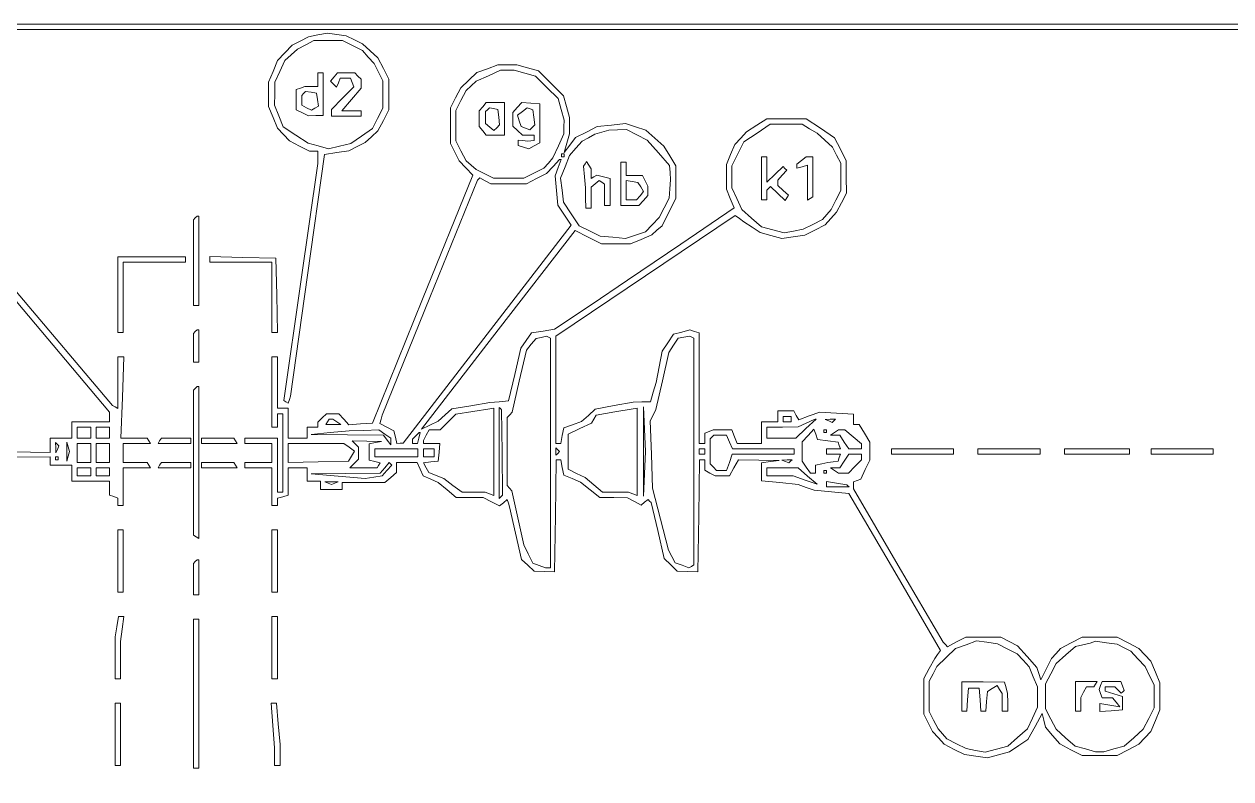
# Paper-space layout 'AN-03-DGE-012' of a CAD drawing. Header units: metres, sheet in millimetres. Extents: x 12 to 193, y 4 to 291.
# Drawn here: x 63.7 to 119, y 235.5 to 270.2 of the extents above; entities that cross this region are included whole.
import ezdxf

# ---------------------------------------------------------------- set-up
doc = ezdxf.new("R2010")
doc.units = ezdxf.units.M
doc.layers.add('DGE_CONTORNOS', color=7, linetype='Continuous', lineweight=0)
doc.layers.add('DGE_DATOS', color=7, linetype='Continuous', lineweight=0)

# ---------------------------------------------------------------- blocks, each defined once
blk = doc.blocks.new('LP_REF_DGE_MT_012')
at = {"layer": 'DGE_CONTORNOS'}
for points in [[(28.998, 147.435), (28.998, 24.711), (110.963, 24.711), (192.928, 24.711), (192.928, 147.435), (192.928, 270.159), (110.963, 270.159), (28.998, 270.159)], [(192.68, 188.632), (192.68, 107.354), (186.475, 107.354), (180.27, 107.354), (180.27, 105.555), (180.27, 103.756), (111.397, 103.756), (42.524, 103.756), (42.524, 186.833), (42.524, 269.911), (117.602, 269.911), (192.68, 269.911)], [(77.147, 269.664), (76.713, 269.583), (76.34, 269.385), (75.968, 269.188), (75.633, 268.836), (75.299, 268.483), (75.092, 267.988), (74.885, 267.492), (74.885, 266.932), (74.885, 266.373), (75.091, 265.879), (75.297, 265.385), (75.571, 265.092), (75.844, 264.799), (76.304, 264.563), (76.765, 264.327), (76.956, 264.327), (77.147, 264.327), (77.143, 264.047), (77.139, 263.768), (76.357, 258.334), (75.576, 252.899), (75.68, 252.835), (75.784, 252.771), (75.837, 252.934), (75.89, 253.096), (76.67, 258.64), (77.45, 264.183), (78.011, 264.267), (78.571, 264.351), (78.945, 264.539), (79.319, 264.728), (79.61, 264.993), (79.901, 265.257), (80.15, 265.742), (80.398, 266.227), (80.398, 266.932), (80.398, 267.638), (80.149, 268.123), (79.9, 268.608), (79.547, 268.935), (79.195, 269.262), (78.822, 269.445), (78.45, 269.627), (78.016, 269.686), (77.581, 269.745)], [(78.734, 269.178), (79.195, 268.942), (79.459, 268.651), (79.724, 268.359), (79.925, 267.962), (80.125, 267.565), (80.125, 266.934), (80.125, 266.302), (79.886, 265.834), (79.648, 265.366), (79.15, 265.021), (78.652, 264.676), (78.139, 264.561), (77.626, 264.446), (77.162, 264.571), (76.698, 264.696), (76.128, 265.073), (75.558, 265.451), (75.36, 265.946), (75.161, 266.441), (75.164, 266.966), (75.167, 267.491), (75.396, 267.987), (75.625, 268.483), (75.921, 268.748), (76.216, 269.012), (76.589, 269.208), (76.961, 269.404), (77.617, 269.409), (78.274, 269.414)], [(84.92, 268.116), (84.441, 267.945), (84.071, 267.594), (83.701, 267.243), (83.464, 266.782), (83.228, 266.322), (83.228, 265.504), (83.228, 264.686), (83.428, 264.289), (83.628, 263.892), (83.937, 263.562), (84.247, 263.231), (81.949, 257.543), (79.651, 251.856), (79.106, 251.819), (78.561, 251.782), (78.331, 252.036), (78.101, 252.29), (77.819, 252.29), (77.537, 252.29), (77.342, 252.095), (77.147, 251.9), (77.147, 251.785), (77.147, 251.669), (76.899, 251.669), (76.651, 251.669), (76.651, 251.421), (76.651, 251.173), (76.216, 251.173), (75.782, 251.173), (75.782, 251.856), (75.782, 252.538), (75.534, 252.538), (75.286, 252.538), (75.286, 253.717), (75.286, 254.896), (75.161, 254.896), (75.037, 254.896), (75.037, 253.283), (75.037, 251.669), (75.161, 251.669), (75.286, 251.669), (75.286, 251.98), (75.286, 252.29), (75.41, 252.29), (75.534, 252.29), (75.534, 250.491), (75.534, 248.691), (75.41, 248.691), (75.286, 248.691), (75.286, 249.932), (75.286, 251.173), (74.541, 251.173), (73.796, 251.173), (73.796, 251.049), (73.796, 250.925), (74.417, 250.925), (75.037, 250.925), (75.037, 250.491), (75.037, 250.056), (74.417, 250.056), (73.796, 250.056), (73.796, 249.932), (73.796, 249.808), (74.417, 249.808), (75.037, 249.808), (75.037, 248.94), (75.037, 248.071), (75.161, 248.071), (75.286, 248.071), (75.286, 248.243), (75.286, 248.414), (75.534, 248.479), (75.782, 248.544), (75.782, 249.176), (75.782, 249.808), (76.216, 249.808), (76.651, 249.808), (76.651, 249.498), (76.651, 249.188), (76.961, 249.188), (77.271, 249.188), (77.271, 249.002), (77.271, 248.815), (77.767, 248.815), (78.264, 248.815), (78.264, 248.971), (78.264, 249.126), (79.244, 249.126), (80.223, 249.126), (80.485, 249.362), (80.746, 249.598), (80.746, 249.827), (80.746, 250.056), (81.222, 250.056), (81.699, 250.056), (81.841, 249.744), (81.983, 249.432), (82.326, 249.284), (82.669, 249.136), (83.077, 248.789), (83.484, 248.443), (84.107, 248.443), (84.729, 248.443), (85.104, 248.249), (85.479, 248.055), (85.655, 248.201), (85.831, 248.347), (85.886, 248.178), (85.942, 248.009), (86.211, 246.808), (86.48, 245.608), (86.772, 245.334), (87.063, 245.06), (87.534, 245.045), (88.005, 245.031), (88.039, 247.606), (88.072, 250.18), (88.178, 250.18), (88.284, 250.18), (88.355, 249.826), (88.426, 249.471), (88.809, 249.313), (89.192, 249.154), (89.64, 248.799), (90.087, 248.443), (90.721, 248.439), (91.356, 248.434), (91.666, 248.263), (91.976, 248.091), (92.134, 248.223), (92.293, 248.354), (92.364, 248.283), (92.436, 248.211), (92.737, 246.931), (93.039, 245.651), (93.333, 245.356), (93.627, 245.061), (94.105, 245.046), (94.582, 245.031), (94.616, 247.606), (94.649, 250.18), (94.771, 250.18), (94.893, 250.18), (94.893, 249.937), (94.893, 249.693), (95.133, 249.564), (95.373, 249.436), (95.697, 249.436), (96.021, 249.436), (96.232, 249.807), (96.444, 250.179), (97.374, 250.16), (98.305, 250.141), (97.902, 250.091), (97.499, 250.041), (97.499, 249.624), (97.499, 249.207), (98.336, 249.127), (99.174, 249.046), (99.546, 248.91), (99.918, 248.775), (100.711, 248.702), (101.503, 248.629), (103.606, 245.031), (105.709, 241.432), (105.576, 241.246), (105.443, 241.06), (105.194, 240.599), (104.944, 240.139), (104.944, 239.321), (104.944, 238.504), (105.145, 238.107), (105.346, 237.709), (105.61, 237.418), (105.875, 237.127), (106.34, 236.889), (106.805, 236.65), (107.334, 236.578), (107.863, 236.505), (108.37, 236.642), (108.878, 236.778), (109.3, 237.062), (109.722, 237.345), (110.047, 237.943), (110.371, 238.541), (110.45, 238.228), (110.529, 237.915), (110.854, 237.527), (111.18, 237.14), (111.692, 236.871), (112.204, 236.602), (113.011, 236.602), (113.817, 236.602), (114.314, 236.864), (114.81, 237.127), (115.083, 237.42), (115.356, 237.713), (115.565, 238.208), (115.773, 238.702), (115.773, 239.323), (115.773, 239.943), (115.565, 240.438), (115.356, 240.932), (115.083, 241.225), (114.81, 241.518), (114.314, 241.781), (113.817, 242.045), (113.011, 242.039), (112.204, 242.034), (111.708, 241.777), (111.211, 241.521), (111.009, 241.29), (110.806, 241.06), (110.559, 240.57), (110.312, 240.081), (110.222, 240.367), (110.131, 240.653), (109.688, 241.144), (109.244, 241.634), (108.863, 241.835), (108.481, 242.035), (107.674, 242.04), (106.868, 242.045), (106.45, 241.821), (106.033, 241.597), (105.931, 241.701), (105.829, 241.804), (103.773, 245.325), (101.718, 248.846), (101.718, 249.003), (101.718, 249.161), (101.884, 249.225), (102.051, 249.289), (102.257, 249.722), (102.462, 250.156), (102.462, 250.571), (102.461, 250.987), (102.216, 251.39), (101.97, 251.794), (101.844, 251.794), (101.718, 251.794), (101.718, 252.031), (101.718, 252.268), (100.942, 252.316), (100.167, 252.365), (99.686, 252.184), (99.206, 252.003), (99.09, 252.208), (98.975, 252.414), (98.609, 252.414), (98.243, 252.414), (98.243, 252.166), (98.243, 251.918), (97.871, 251.918), (97.499, 251.918), (97.499, 251.421), (97.499, 250.925), (96.937, 250.925), (96.376, 250.925), (96.258, 251.235), (96.14, 251.545), (95.712, 251.545), (95.285, 251.545), (95.089, 251.47), (94.893, 251.395), (94.893, 251.16), (94.893, 250.925), (94.768, 250.925), (94.644, 250.925), (94.644, 253.46), (94.644, 255.996), (94.427, 256.064), (94.21, 256.133), (93.838, 256.033), (93.465, 255.933), (93.204, 255.547), (92.942, 255.16), (92.8, 254.438), (92.657, 253.717), (92.534, 253.273), (92.411, 252.83), (92.008, 252.826), (91.604, 252.822), (90.735, 252.662), (89.867, 252.503), (89.553, 252.213), (89.239, 251.924), (88.833, 251.782), (88.428, 251.641), (88.356, 251.283), (88.284, 250.925), (88.176, 250.925), (88.067, 250.925), (88.067, 253.383), (88.067, 255.842), (92.181, 258.614), (96.294, 261.386), (96.493, 261.241), (96.692, 261.097), (97.064, 260.849), (97.437, 260.601), (97.932, 260.465), (98.427, 260.33), (98.956, 260.403), (99.485, 260.475), (99.95, 260.714), (100.415, 260.952), (100.68, 261.243), (100.944, 261.535), (101.166, 261.969), (101.389, 262.403), (101.388, 263.148), (101.388, 263.892), (101.117, 264.417), (100.847, 264.942), (100.198, 265.379), (99.549, 265.816), (98.646, 265.816), (97.742, 265.816), (97.279, 265.52), (96.816, 265.225), (96.543, 264.929), (96.269, 264.633), (96.077, 264.174), (95.885, 263.714), (95.885, 263.148), (95.885, 262.581), (96.064, 262.154), (96.243, 261.726), (93.799, 260.069), (91.356, 258.413), (89.681, 257.289), (88.005, 256.165), (87.479, 256.078), (86.952, 255.991), (86.705, 255.644), (86.458, 255.298), (86.177, 254.086), (85.895, 252.874), (85.461, 252.84), (85.027, 252.805), (84.158, 252.657), (83.29, 252.51), (82.979, 252.231), (82.669, 251.953), (82.284, 251.768), (81.899, 251.583), (85.422, 256.134), (88.945, 260.685), (89.55, 260.386), (90.154, 260.087), (90.817, 260.082), (91.48, 260.077), (91.972, 260.283), (92.464, 260.489), (92.699, 260.702), (92.934, 260.914), (93.252, 261.535), (93.569, 262.155), (93.572, 262.909), (93.574, 263.664), (93.298, 264.11), (93.022, 264.557), (92.603, 264.925), (92.184, 265.293), (91.721, 265.446), (91.258, 265.598), (90.609, 265.531), (89.96, 265.465), (89.462, 265.21), (88.963, 264.956), (88.705, 264.61), (88.448, 264.264), (88.568, 264.698), (88.688, 265.131), (88.687, 265.505), (88.686, 265.878), (88.549, 266.374), (88.412, 266.87), (87.836, 267.446), (87.261, 268.021), (86.764, 268.159), (86.268, 268.296), (85.834, 268.291), (85.399, 268.286)], [(86.64, 267.91), (87.136, 267.772), (87.649, 267.259), (88.163, 266.745), (88.301, 266.249), (88.438, 265.754), (88.436, 265.443), (88.434, 265.133), (88.182, 264.577), (87.93, 264.021), (87.719, 263.788), (87.509, 263.556), (87.048, 263.321), (86.588, 263.086), (85.894, 263.086), (85.201, 263.086), (84.804, 263.287), (84.407, 263.488), (84.176, 263.69), (83.946, 263.892), (83.711, 264.353), (83.476, 264.813), (83.476, 265.505), (83.476, 266.198), (83.711, 266.658), (83.946, 267.119), (84.178, 267.329), (84.411, 267.539), (84.967, 267.791), (85.523, 268.044), (85.834, 268.046), (86.144, 268.048)], [(77.147, 267.615), (77.147, 267.305), (76.847, 267.305), (76.547, 267.305), (76.35, 267.229), (76.154, 267.154), (76.154, 266.692), (76.154, 266.23), (76.433, 266.092), (76.713, 265.953), (77.054, 265.962), (77.395, 265.971), (77.395, 266.948), (77.395, 267.925), (77.271, 267.925), (77.147, 267.925)], [(77.887, 267.734), (77.728, 267.542), (77.868, 267.403), (78.007, 267.263), (78.087, 267.47), (78.166, 267.677), (78.405, 267.677), (78.644, 267.677), (78.719, 267.482), (78.794, 267.286), (78.281, 266.763), (77.767, 266.241), (77.767, 266.09), (77.767, 265.94), (78.45, 265.94), (79.132, 265.94), (79.132, 266.064), (79.132, 266.188), (78.688, 266.188), (78.244, 266.188), (78.688, 266.707), (79.132, 267.225), (79.132, 267.426), (79.132, 267.627), (78.984, 267.776), (78.835, 267.925), (78.44, 267.925), (78.046, 267.925)], [(77.127, 266.698), (77.169, 266.402), (77.009, 266.304), (76.85, 266.205), (76.626, 266.325), (76.402, 266.445), (76.402, 266.668), (76.402, 266.891), (76.49, 266.979), (76.578, 267.067), (76.832, 267.031), (77.085, 266.994)], [(84.711, 266.367), (84.551, 266.175), (84.551, 265.816), (84.551, 265.457), (84.711, 265.264), (84.871, 265.071), (85.29, 265.071), (85.71, 265.071), (85.71, 265.816), (85.71, 266.56), (85.29, 266.56), (84.871, 266.56)], [(85.44, 265.892), (85.481, 265.537), (85.352, 265.409), (85.224, 265.28), (85.032, 265.439), (84.841, 265.598), (84.841, 265.872), (84.841, 266.146), (84.928, 266.234), (85.015, 266.321), (85.207, 266.284), (85.399, 266.248)], [(86.289, 266.336), (86.082, 266.106), (86.082, 265.794), (86.082, 265.482), (86.309, 265.276), (86.536, 265.071), (86.805, 265.071), (87.075, 265.071), (87.075, 264.947), (87.075, 264.823), (86.919, 264.809), (86.764, 264.794), (86.547, 264.816), (86.33, 264.838), (86.33, 264.715), (86.33, 264.591), (86.573, 264.514), (86.817, 264.437), (87.07, 264.572), (87.323, 264.708), (87.323, 265.608), (87.323, 266.509), (86.91, 266.537), (86.497, 266.565)], [(87.053, 265.884), (87.094, 265.537), (86.981, 265.424), (86.868, 265.311), (86.666, 265.389), (86.464, 265.466), (86.382, 265.725), (86.3, 265.983), (86.527, 266.149), (86.754, 266.315), (86.883, 266.273), (87.013, 266.231)], [(91.78, 265.076), (92.256, 264.833), (92.768, 264.252), (93.279, 263.671), (93.302, 263.347), (93.324, 263.024), (93.294, 262.6), (93.263, 262.176), (93.032, 261.731), (92.8, 261.286), (92.487, 260.957), (92.174, 260.627), (91.719, 260.477), (91.265, 260.327), (90.68, 260.383), (90.095, 260.439), (89.61, 260.677), (89.125, 260.914), (88.766, 261.454), (88.406, 261.994), (88.345, 262.541), (88.283, 263.089), (88.489, 263.614), (88.694, 264.14), (88.983, 264.468), (89.272, 264.795), (89.562, 264.95), (89.852, 265.105), (90.17, 265.202), (90.487, 265.298), (90.895, 265.309), (91.304, 265.319)], [(99.706, 265.359), (100.043, 265.15), (100.395, 264.831), (100.747, 264.513), (100.94, 264.143), (101.133, 263.774), (101.133, 263.148), (101.133, 262.521), (100.914, 262.09), (100.695, 261.659), (100.493, 261.428), (100.291, 261.198), (99.851, 260.973), (99.411, 260.749), (98.971, 260.666), (98.531, 260.584), (98.013, 260.723), (97.495, 260.862), (97.043, 261.259), (96.591, 261.656), (96.365, 262.154), (96.139, 262.651), (96.136, 263.152), (96.134, 263.653), (96.413, 264.207), (96.692, 264.761), (97.295, 265.164), (97.899, 265.567), (98.634, 265.567), (99.369, 265.567)], [(88.44, 264.14), (88.44, 264.078), (88.378, 264.078), (88.316, 264.078), (88.316, 264.14), (88.316, 264.202), (88.378, 264.202), (88.44, 264.202)], [(97.499, 263.086), (97.499, 262.093), (97.623, 262.093), (97.747, 262.093), (97.747, 262.32), (97.747, 262.548), (97.831, 262.632), (97.916, 262.717), (98.252, 262.395), (98.588, 262.073), (98.661, 262.19), (98.734, 262.308), (98.488, 262.53), (98.243, 262.752), (98.243, 262.878), (98.243, 263.004), (98.449, 263.232), (98.655, 263.459), (98.572, 263.543), (98.489, 263.626), (98.118, 263.271), (97.747, 262.915), (97.747, 263.497), (97.747, 264.078), (97.623, 264.078), (97.499, 264.078)], [(99.329, 263.906), (99.112, 263.741), (99.112, 263.647), (99.112, 263.553), (99.36, 263.618), (99.608, 263.683), (99.608, 262.881), (99.608, 262.078), (99.732, 262.155), (99.856, 262.232), (99.856, 263.155), (99.856, 264.078), (99.701, 264.074), (99.546, 264.07)], [(88.17, 263.575), (88.038, 263.195), (88.093, 262.527), (88.149, 261.859), (88.457, 261.394), (88.765, 260.93), (84.91, 255.935), (81.056, 250.94), (80.914, 250.932), (80.773, 250.925), (80.7, 251.212), (80.628, 251.5), (80.307, 251.672), (79.985, 251.844), (80.041, 252.036), (80.097, 252.228), (82.279, 257.612), (84.462, 262.996), (84.516, 263.051), (84.571, 263.106), (84.822, 262.972), (85.073, 262.837), (85.892, 262.837), (86.712, 262.837), (87.173, 263.074), (87.633, 263.31), (87.934, 263.632), (88.235, 263.954), (88.269, 263.954), (88.303, 263.954)], [(89.401, 263.75), (89.338, 263.644), (89.378, 263.148), (89.418, 262.651), (89.425, 262.186), (89.432, 261.721), (89.556, 261.721), (89.681, 261.721), (89.681, 262.202), (89.681, 262.683), (89.861, 262.833), (90.042, 262.983), (90.172, 262.903), (90.301, 262.823), (90.301, 262.334), (90.301, 261.845), (90.425, 261.845), (90.549, 261.845), (90.549, 262.463), (90.549, 263.081), (90.246, 263.157), (89.943, 263.233), (89.812, 263.152), (89.681, 263.071), (89.679, 263.295), (89.677, 263.52), (89.57, 263.688), (89.463, 263.857)], [(91.046, 262.837), (91.046, 261.845), (91.461, 261.845), (91.876, 261.845), (92.081, 262.072), (92.287, 262.299), (92.287, 262.514), (92.287, 262.73), (92.158, 262.97), (92.03, 263.21), (91.662, 263.21), (91.294, 263.21), (91.294, 263.52), (91.294, 263.83), (91.17, 263.83), (91.046, 263.83)], [(91.956, 262.693), (92.086, 262.486), (91.923, 262.289), (91.76, 262.093), (91.527, 262.093), (91.294, 262.093), (91.294, 262.536), (91.294, 262.979), (91.56, 262.939), (91.827, 262.899)], [(71.521, 261.266), (71.439, 261.183), (71.439, 259.218), (71.439, 257.253), (71.563, 257.253), (71.687, 257.253), (71.687, 259.301), (71.687, 261.348), (71.645, 261.348), (71.604, 261.348)], [(67.964, 257.75), (67.964, 256.013), (68.088, 256.013), (68.212, 256.013), (68.212, 257.626), (68.212, 259.239), (69.639, 259.239), (71.066, 259.239), (71.066, 259.363), (71.066, 259.487), (69.515, 259.487), (67.964, 259.487)], [(72.183, 259.367), (72.183, 259.239), (73.61, 259.239), (75.037, 259.239), (75.037, 257.626), (75.037, 256.013), (75.165, 256.013), (75.293, 256.013), (75.258, 257.719), (75.223, 259.425), (73.703, 259.46), (72.183, 259.495)], [(71.521, 256.054), (71.439, 255.971), (71.439, 255.309), (71.439, 254.648), (71.563, 254.648), (71.687, 254.648), (71.687, 255.392), (71.687, 256.137), (71.645, 256.137), (71.604, 256.137)], [(87.819, 250.483), (87.819, 245.217), (87.703, 245.217), (87.587, 245.217), (87.295, 245.328), (87.004, 245.439), (86.795, 245.855), (86.586, 246.272), (86.317, 247.512), (86.048, 248.753), (85.941, 248.871), (85.834, 248.989), (85.834, 250.553), (85.834, 252.116), (85.945, 252.234), (86.056, 252.352), (86.386, 253.779), (86.717, 255.206), (86.936, 255.472), (87.155, 255.738), (87.394, 255.791), (87.633, 255.845), (87.726, 255.797), (87.819, 255.75)], [(94.396, 250.553), (94.396, 245.356), (94.283, 245.285), (94.169, 245.215), (93.856, 245.334), (93.543, 245.453), (93.388, 245.738), (93.234, 246.023), (92.865, 247.45), (92.496, 248.877), (92.446, 250.423), (92.396, 251.968), (92.524, 252.222), (92.652, 252.476), (92.949, 253.789), (93.246, 255.101), (93.458, 255.425), (93.67, 255.75), (93.94, 255.794), (94.21, 255.839), (94.303, 255.794), (94.396, 255.75)], [(71.521, 253.448), (71.439, 253.365), (71.439, 250.043), (71.439, 246.721), (71.563, 246.644), (71.687, 246.567), (71.687, 250.049), (71.687, 253.531), (71.645, 253.531), (71.604, 253.531)], [(85.213, 250.539), (85.213, 248.541), (85.017, 248.616), (84.821, 248.691), (84.291, 248.691), (83.761, 248.691), (83.339, 249), (82.917, 249.309), (82.573, 249.447), (82.23, 249.586), (82.108, 249.813), (81.987, 250.04), (82.328, 250.079), (82.669, 250.118), (82.708, 250.522), (82.747, 250.925), (82.367, 250.925), (81.987, 250.925), (81.987, 250.995), (81.987, 251.065), (82.115, 251.305), (82.244, 251.545), (82.497, 251.545), (82.75, 251.545), (83.112, 251.907), (83.473, 252.268), (84.25, 252.387), (85.027, 252.506), (85.12, 252.522), (85.213, 252.538)], [(85.592, 250.508), (85.609, 248.55), (85.535, 248.476), (85.461, 248.402), (85.461, 250.491), (85.461, 252.579), (85.518, 252.523), (85.574, 252.467)], [(91.79, 250.539), (91.79, 248.541), (91.594, 248.616), (91.398, 248.691), (90.797, 248.691), (90.196, 248.691), (89.801, 249.024), (89.406, 249.356), (89.016, 249.551), (88.626, 249.746), (88.626, 250.551), (88.626, 251.356), (89.16, 251.609), (89.693, 251.862), (89.805, 252.045), (89.917, 252.228), (90.761, 252.368), (91.604, 252.509), (91.697, 252.523), (91.79, 252.538)], [(92.131, 249.529), (92.089, 248.505), (92.089, 250.553), (92.089, 252.6), (92.131, 251.576), (92.173, 250.553)], [(78.016, 251.918), (78.202, 251.797), (77.853, 251.795), (77.505, 251.794), (77.581, 251.918), (77.658, 252.042), (77.744, 252.04), (77.829, 252.038)], [(99.538, 251.607), (99.077, 251.173), (98.412, 251.173), (97.747, 251.173), (97.747, 251.421), (97.747, 251.669), (98.46, 251.675), (99.174, 251.681), (99.546, 251.851), (99.918, 252.022), (99.958, 252.032), (99.998, 252.042)], [(98.864, 252.042), (98.864, 251.918), (98.677, 251.918), (98.491, 251.918), (98.491, 252.042), (98.491, 252.166), (98.677, 252.166), (98.864, 252.166)], [(100.816, 251.967), (100.741, 251.892), (100.578, 251.957), (100.415, 252.022), (100.653, 252.032), (100.891, 252.042)], [(66.723, 251.421), (66.723, 251.173), (66.413, 251.173), (66.102, 251.173), (66.102, 251.421), (66.102, 251.669), (66.413, 251.669), (66.723, 251.669)], [(67.592, 251.421), (67.592, 251.173), (67.281, 251.173), (66.971, 251.173), (66.971, 251.421), (66.971, 251.669), (67.281, 251.669), (67.592, 251.669)], [(80.222, 251.352), (80.498, 251.159), (80.494, 251.011), (80.49, 250.863), (80.325, 251.08), (80.16, 251.297), (78.498, 251.319), (76.837, 251.341), (77.705, 251.421), (78.574, 251.502), (79.26, 251.523), (79.946, 251.545)], [(81.774, 251.173), (81.71, 250.925), (81.6, 250.925), (81.49, 250.925), (81.49, 251.024), (81.49, 251.123), (81.639, 251.272), (81.788, 251.421), (81.814, 251.421), (81.839, 251.421)], [(100.541, 251.049), (101.016, 250.987), (101.067, 250.832), (101.118, 250.677), (100.797, 250.677), (100.477, 250.677), (100.477, 250.553), (100.477, 250.429), (100.797, 250.429), (101.118, 250.429), (101.066, 250.273), (101.015, 250.118), (100.777, 250.082), (100.539, 250.047), (100.26, 249.987), (99.98, 249.927), (99.98, 249.744), (99.98, 249.56), (99.863, 249.56), (99.746, 249.56), (99.553, 249.836), (99.36, 250.112), (99.36, 250.557), (99.36, 251.002), (99.631, 251.293), (99.902, 251.584), (99.984, 251.347), (100.066, 251.111)], [(100.477, 251.483), (100.477, 251.421), (100.415, 251.421), (100.353, 251.421), (100.353, 251.483), (100.353, 251.545), (100.415, 251.545), (100.477, 251.545)], [(101.708, 251.224), (102.09, 250.903), (102.09, 250.79), (102.09, 250.677), (101.794, 250.677), (101.498, 250.677), (101.295, 250.987), (101.092, 251.297), (100.877, 251.299), (100.663, 251.301), (100.849, 251.421), (101.035, 251.542), (101.181, 251.543), (101.326, 251.545)], [(65.194, 250.653), (65.129, 250.491), (65.119, 250.728), (65.11, 250.966), (65.185, 250.891), (65.26, 250.816)], [(65.692, 250.336), (65.635, 250.118), (65.635, 250.553), (65.635, 250.987), (65.692, 250.77), (65.748, 250.553)], [(66.723, 250.491), (66.723, 250.056), (66.413, 250.056), (66.102, 250.056), (66.102, 250.491), (66.102, 250.925), (66.413, 250.925), (66.723, 250.925)], [(67.592, 250.491), (67.592, 250.056), (67.281, 250.056), (66.971, 250.056), (66.971, 250.491), (66.971, 250.925), (67.281, 250.925), (67.592, 250.925)], [(69.887, 251.049), (69.811, 250.925), (70.563, 250.925), (71.314, 250.925), (71.314, 251.049), (71.314, 251.173), (70.639, 251.173), (69.964, 251.173)], [(71.811, 251.049), (71.811, 250.925), (72.625, 250.925), (73.439, 250.925), (73.362, 251.049), (73.285, 251.173), (72.548, 251.173), (71.811, 251.173)], [(78.581, 250.746), (78.822, 250.567), (78.685, 250.343), (78.548, 250.118), (77.165, 250.083), (75.782, 250.048), (75.782, 250.487), (75.782, 250.925), (77.061, 250.925), (78.34, 250.925)], [(79.784, 250.961), (79.505, 250.908), (79.505, 250.532), (79.505, 250.157), (79.752, 250.093), (79.998, 250.028), (79.93, 249.918), (79.862, 249.808), (79.24, 249.808), (78.618, 249.808), (78.813, 250.003), (79.008, 250.198), (79.008, 250.475), (79.008, 250.751), (78.859, 250.9), (78.711, 251.049), (79.387, 251.032), (80.063, 251.015)], [(96.032, 250.987), (96.173, 250.677), (97.581, 250.677), (98.988, 250.677), (98.988, 250.553), (98.988, 250.429), (97.573, 250.429), (96.158, 250.429), (96.028, 250.056), (95.898, 249.684), (95.668, 249.684), (95.439, 249.684), (95.29, 249.833), (95.141, 249.982), (95.141, 250.557), (95.141, 251.132), (95.223, 251.214), (95.306, 251.297), (95.598, 251.297), (95.891, 251.297)], [(65.234, 250.242), (65.234, 250.18), (65.172, 250.18), (65.11, 250.18), (65.11, 250.242), (65.11, 250.304), (65.172, 250.304), (65.234, 250.304)], [(81.738, 250.491), (81.738, 250.304), (80.746, 250.304), (79.753, 250.304), (79.753, 250.491), (79.753, 250.677), (80.746, 250.677), (81.738, 250.677)], [(82.483, 250.491), (82.483, 250.304), (82.235, 250.304), (81.987, 250.304), (81.987, 250.491), (81.987, 250.677), (82.235, 250.677), (82.483, 250.677)], [(88.15, 250.47), (88.067, 250.387), (88.067, 250.553), (88.067, 250.718), (88.15, 250.635), (88.233, 250.553)], [(94.893, 250.553), (94.893, 250.429), (94.768, 250.429), (94.644, 250.429), (94.644, 250.553), (94.644, 250.677), (94.768, 250.677), (94.893, 250.677)], [(102.09, 250.299), (102.09, 250.169), (101.786, 249.865), (101.481, 249.56), (101.258, 249.562), (101.035, 249.564), (100.849, 249.684), (100.663, 249.804), (100.877, 249.806), (101.092, 249.808), (101.295, 250.118), (101.498, 250.429), (101.794, 250.429), (102.09, 250.429)], [(103.455, 250.553), (103.455, 250.429), (104.882, 250.429), (106.309, 250.429), (106.309, 250.553), (106.309, 250.677), (104.882, 250.677), (103.455, 250.677)], [(107.426, 250.553), (107.426, 250.429), (108.853, 250.429), (110.28, 250.429), (110.28, 250.553), (110.28, 250.677), (108.853, 250.677), (107.426, 250.677)], [(111.397, 250.553), (111.397, 250.429), (112.886, 250.429), (114.376, 250.429), (114.376, 250.553), (114.376, 250.677), (112.886, 250.677), (111.397, 250.677)], [(115.368, 250.553), (115.368, 250.429), (116.795, 250.429), (118.223, 250.429), (118.223, 250.553), (118.223, 250.677), (116.795, 250.677), (115.368, 250.677)], [(66.723, 249.622), (66.723, 249.436), (66.413, 249.436), (66.102, 249.436), (66.102, 249.622), (66.102, 249.808), (66.413, 249.808), (66.723, 249.808)], [(67.592, 249.622), (67.592, 249.436), (67.281, 249.436), (66.971, 249.436), (66.971, 249.622), (66.971, 249.808), (67.281, 249.808), (67.592, 249.808)], [(69.887, 249.932), (69.811, 249.808), (70.563, 249.808), (71.314, 249.808), (71.314, 249.932), (71.314, 250.056), (70.639, 250.056), (69.964, 250.056)], [(71.811, 249.932), (71.811, 249.808), (72.625, 249.808), (73.439, 249.808), (73.362, 249.932), (73.285, 250.056), (72.548, 250.056), (71.811, 250.056)], [(80.314, 249.687), (80.091, 249.441), (79.705, 249.379), (79.319, 249.316), (78.078, 249.42), (76.837, 249.524), (78.42, 249.542), (80.004, 249.56), (80.213, 249.804), (80.422, 250.049), (80.48, 249.991), (80.537, 249.934)], [(99.608, 249.426), (100.043, 249.054), (99.5, 249.245), (98.957, 249.436), (98.352, 249.436), (97.747, 249.436), (97.747, 249.622), (97.747, 249.808), (98.46, 249.803), (99.174, 249.798)], [(98.83, 250.105), (98.755, 250.03), (98.592, 250.096), (98.429, 250.161), (98.667, 250.171), (98.905, 250.18)], [(100.477, 249.622), (100.477, 249.56), (100.415, 249.56), (100.353, 249.56), (100.353, 249.622), (100.353, 249.684), (100.415, 249.684), (100.477, 249.684)], [(77.923, 249.106), (77.767, 249.043), (77.612, 249.106), (77.457, 249.168), (77.767, 249.168), (78.078, 249.168)], [(101.459, 248.984), (101.511, 248.94), (100.994, 248.94), (100.477, 248.94), (100.477, 249.056), (100.477, 249.172), (100.942, 249.1), (101.408, 249.028)], [(67.964, 245.527), (67.964, 244.1), (68.088, 244.1), (68.212, 244.1), (68.212, 245.527), (68.212, 246.954), (68.088, 246.954), (67.964, 246.954)], [(75.037, 245.527), (75.037, 244.1), (75.161, 244.1), (75.286, 244.1), (75.286, 245.527), (75.286, 246.954), (75.161, 246.954), (75.037, 246.954)], [(71.521, 245.506), (71.439, 245.424), (71.439, 244.7), (71.439, 243.976), (71.563, 243.976), (71.687, 243.976), (71.687, 244.783), (71.687, 245.589), (71.645, 245.589), (71.604, 245.589)], [(67.919, 242.518), (67.843, 242.053), (67.841, 241.091), (67.84, 240.129), (67.964, 240.129), (68.088, 240.129), (68.088, 240.981), (68.088, 241.832), (68.167, 242.408), (68.246, 242.983), (68.121, 242.983), (67.996, 242.983)], [(71.439, 239.447), (71.439, 236.034), (71.563, 236.034), (71.687, 236.034), (71.687, 239.447), (71.687, 242.859), (71.563, 242.859), (71.439, 242.859)], [(75.037, 241.556), (75.037, 240.129), (75.161, 240.129), (75.286, 240.129), (75.286, 241.556), (75.286, 242.983), (75.161, 242.983), (75.037, 242.983)], [(108.772, 241.503), (109.226, 241.27), (109.499, 240.977), (109.772, 240.684), (109.964, 240.225), (110.156, 239.765), (110.154, 239.296), (110.151, 238.826), (109.925, 238.329), (109.699, 237.831), (109.247, 237.434), (108.795, 237.037), (108.277, 236.898), (107.759, 236.759), (107.319, 236.841), (106.879, 236.924), (106.439, 237.148), (105.999, 237.373), (105.797, 237.603), (105.595, 237.834), (105.394, 238.231), (105.192, 238.628), (105.192, 239.323), (105.192, 240.017), (105.368, 240.353), (105.544, 240.688), (105.973, 241.1), (106.402, 241.513), (106.883, 241.69), (107.364, 241.867), (107.841, 241.801), (108.318, 241.736)], [(114.127, 241.553), (114.438, 241.392), (114.765, 241.04), (115.092, 240.688), (115.302, 240.27), (115.513, 239.853), (115.513, 239.324), (115.513, 238.795), (115.262, 238.302), (115.011, 237.81), (114.572, 237.425), (114.134, 237.041), (113.665, 236.91), (113.197, 236.78), (113.011, 236.78), (112.824, 236.78), (112.356, 236.91), (111.887, 237.041), (111.449, 237.425), (111.01, 237.81), (110.769, 238.282), (110.529, 238.754), (110.529, 239.323), (110.529, 239.891), (110.769, 240.363), (111.01, 240.835), (111.454, 241.225), (111.898, 241.615), (112.237, 241.689), (112.576, 241.764), (112.7, 241.808), (112.824, 241.852), (113.321, 241.783), (113.817, 241.713)], [(106.682, 239.316), (106.682, 238.64), (106.799, 238.64), (106.916, 238.64), (106.954, 239.168), (106.992, 239.695), (107.24, 239.695), (107.488, 239.695), (107.526, 239.168), (107.565, 238.64), (107.674, 238.64), (107.784, 238.64), (107.822, 239.093), (107.861, 239.546), (108.081, 239.682), (108.302, 239.819), (108.421, 239.633), (108.539, 239.447), (108.541, 239.043), (108.543, 238.64), (108.667, 238.64), (108.791, 238.64), (108.79, 239.043), (108.788, 239.447), (108.716, 239.713), (108.645, 239.979), (107.663, 239.986), (106.682, 239.992)], [(111.894, 239.323), (111.894, 238.64), (112.018, 238.64), (112.142, 238.64), (112.142, 238.959), (112.142, 239.277), (112.27, 239.517), (112.399, 239.757), (112.573, 239.757), (112.748, 239.757), (112.824, 239.881), (112.901, 240.005), (112.397, 240.005), (111.894, 240.005)], [(113.055, 239.819), (112.984, 239.633), (113.055, 239.447), (113.127, 239.261), (113.364, 239.261), (113.601, 239.261), (113.771, 239.054), (113.941, 238.847), (113.476, 238.922), (113.011, 238.997), (113.011, 238.811), (113.011, 238.626), (113.538, 238.664), (114.065, 238.702), (114.065, 239.012), (114.065, 239.323), (113.662, 239.441), (113.259, 239.56), (113.259, 239.659), (113.259, 239.757), (113.482, 239.757), (113.705, 239.757), (113.852, 239.61), (113.999, 239.463), (114.066, 239.53), (114.133, 239.597), (114.055, 239.801), (113.977, 240.005), (113.552, 240.005), (113.127, 240.005)], [(67.84, 237.585), (67.84, 236.158), (67.964, 236.158), (68.088, 236.158), (68.088, 237.585), (68.088, 239.012), (67.964, 239.012), (67.84, 239.012)], [(75.08, 237.989), (75.16, 236.965), (75.161, 236.562), (75.161, 236.158), (75.286, 236.158), (75.41, 236.158), (75.41, 236.636), (75.41, 237.114), (75.329, 238.063), (75.249, 239.012), (75.125, 239.012), (75.001, 239.012)]]:
    blk.add_lwpolyline(points, close=True, dxfattribs=at)
for points in [[(63.298, 257.445), (67.592, 252.363), (67.592, 252.141), (67.592, 251.918), (66.723, 251.918), (65.854, 251.918), (65.854, 251.545), (65.854, 251.173), (65.358, 251.173), (64.861, 251.173), (64.861, 250.843), (64.861, 250.512), (59.443, 250.594)], [(57.447, 250.301), (64.861, 250.304), (64.861, 250.118), (64.861, 249.932), (65.358, 249.932), (65.854, 249.932), (65.854, 249.56), (65.854, 249.188), (66.723, 249.188), (67.592, 249.188), (67.592, 248.874), (67.592, 248.559), (67.778, 248.488), (67.964, 248.417), (67.964, 248.244), (67.964, 248.071), (68.088, 248.071), (68.212, 248.071), (68.212, 248.94), (68.212, 249.808), (68.84, 249.808), (69.468, 249.808), (69.391, 249.932), (69.314, 250.056), (68.763, 250.056), (68.212, 250.056), (68.212, 250.491), (68.212, 250.925), (68.84, 250.925), (69.468, 250.925), (69.391, 251.049), (69.314, 251.173), (68.71, 251.173), (68.107, 251.173), (68.178, 253.034), (68.25, 254.896), (68.107, 254.896), (67.964, 254.896), (67.964, 253.71), (67.964, 252.523), (67.843, 252.598), (67.723, 252.672), (63.305, 257.89)]]:
    blk.add_lwpolyline(points, dxfattribs=at)

psp = doc.layouts.new('AN-03-DGE-012')

# ---------------------------------------------------------------- block references
at = {"layer": 'DGE_DATOS'}
psp.add_blockref('LP_REF_DGE_MT_012', (0, 0), dxfattribs=at)

doc.saveas('drawing.dxf')
